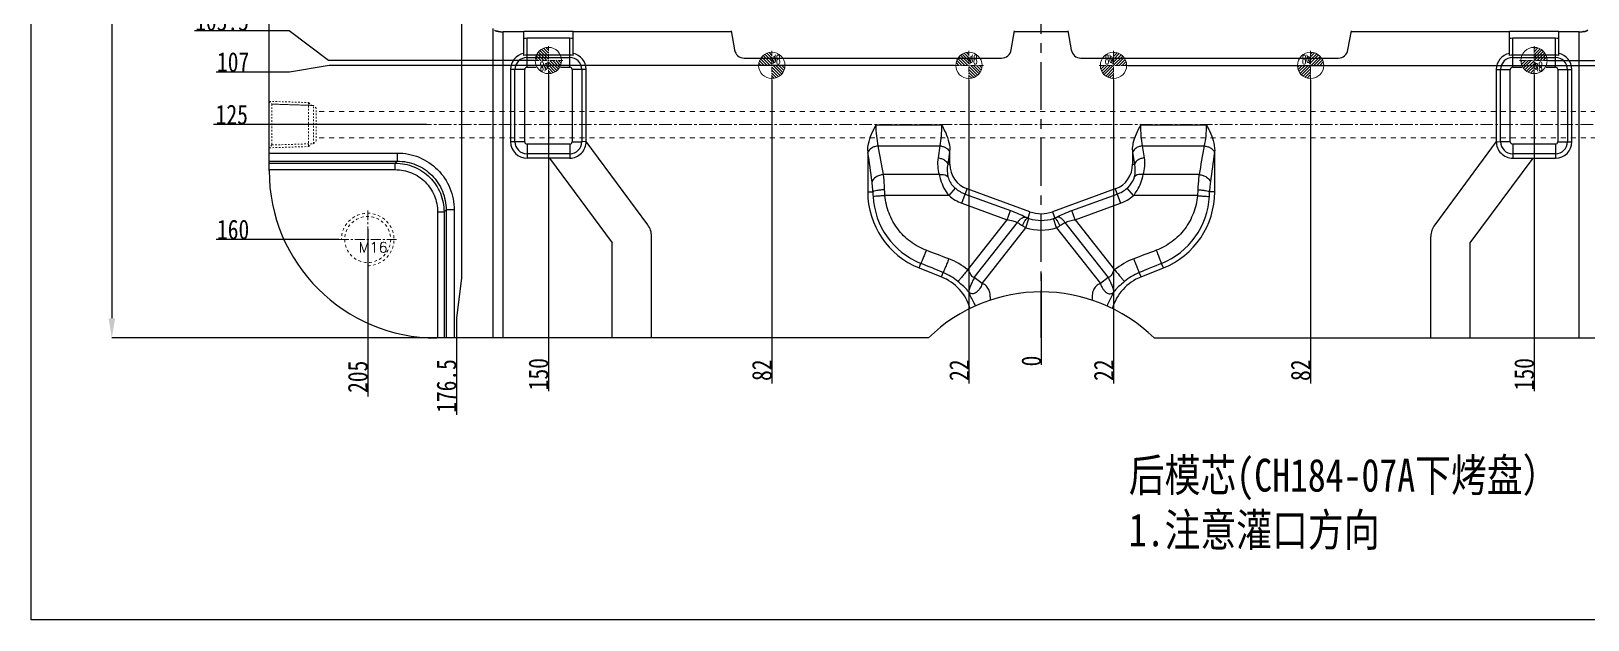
# Model space of a CAD drawing. Header units: millimetres. Extents: x 1572 to 4063, y -10865 to -3081.
# Drawn here: x 2308.3 to 2782.1, y -6133.8 to -5954.5 of the extents above; entities that cross this region are included whole.
import ezdxf
from ezdxf.enums import TextEntityAlignment as Align

# ---------------------------------------------------------------- set-up
doc = ezdxf.new("R2010")
doc.units = ezdxf.units.MM
doc.header["$LTSCALE"] = 16.335
doc.header["$PDMODE"] = 3
doc.header["$PDSIZE"] = 0.3125
doc.linetypes.add('CENTER', pattern=[0.6, 0.375, -0.075, 0.075, -0.075])
doc.linetypes.add('HIDDEN', pattern=[0.2, 0.1, -0.1])
doc.layers.get('0').update_dxf_attribs({"linetype": 'CONTINUOUS'})
doc.layers.get('Defpoints').update_dxf_attribs({"linetype": 'CONTINUOUS'})
for name, color, linetype, lineweight in [('cool', 153, 'HIDDEN', 9), ('epin', 13, 'CONTINUOUS', 9), ('screw', 33, 'CONTINUOUS', 13)]:
    doc.layers.add(name, color=color, linetype=linetype, lineweight=lineweight)
doc.layers.add('DEFAULT_2', color=8, linetype='HIDDEN')
doc.styles.get("Standard").update_dxf_attribs({"font": 'txt', "width": 0.8})
doc.styles.add('TXT', font='txt.shx', dxfattribs={"bigfont": 'gbcbig.shx'})
doc.styles.add('TXT05', font='txt.shx', dxfattribs={"width": 0.5, "bigfont": 'gbcbig.shx'})
doc.dimstyles.new('ISO-25', dxfattribs={"dimtxt": 8, "dimasz": 6, "dimexe": 0, "dimexo": 0, "dimgap": 0, "dimtad": 1, "dimdsep": 46, "dimtxsty": 'Standard', "dimcen": 0, "dimclrd": 4, "dimclre": 4, "dimclrt": 6, "dimazin": 0, "dimtfac": 1, "dimtofl": 0, "dimtmove": 0, "dimatfit": 3, "dimfxl": 1, "dimarcsym": 0})

# ---------------------------------------------------------------- blocks, each defined once
blk = doc.blocks.new('cool_jt_f12')
at = {"layer": 'cool', "ltscale": 0.3}
for p, q in [((0, 7.0785), (0.856, 6.2225)), ((0, 7.0785), (12, 6.7035)), ((0.856, 6.2225), (0.856, -6.2225)), ((13.5, 5.827375), (0.856, 6.2225)), ((0.856, 6.2225), (13.5, 5.827375)), ((12, 6.7035), (12.856, 5.8475)), ((12, 6.7035), (12, -6.7035)), ((14.327375, 5), (13.5, 5.827375)), ((13.5, -5.827375), (13.5, 5.827375)), ((14.327375, -5), (14.327375, 5)), ((0.856, -6.2225), (0, -7.0785)), ((0, -7.0785), (12, -6.7035)), ((0.856, -6.2225), (13.5, -5.827375)), ((12, -6.7035), (12.856, -5.8475)), ((13.5, -5.827375), (14.327375, -5))]:
    blk.add_line(p, q, dxfattribs=at)
blk = doc.blocks.new('147')
at = {"layer": 'cool', "ltscale": 0.932966}
for p, q in [((229.57, -3849.57), (-211.77, -3849.57)), ((229.57, -3857.57), (-211.77, -3857.57))]:
    blk.add_line(p, q, dxfattribs=at)
at = {"layer": 'cool', "color": 1, "linetype": 'CENTER', "ltscale": 0.621977}
blk.add_line((243.9, -3853.57), (-226.1, -3853.57), dxfattribs=at)
at = {"layer": 'cool', "ltscale": 0.932966}
blk.add_blockref('cool_jt_f12', (-226.1, -3853.57), dxfattribs=at)
at = {"layer": 'cool', "ltscale": 0.932966, "rotation": 179.9999999999999}
blk.add_blockref('cool_jt_f12', (243.9, -3853.57), dxfattribs=at)
blk = doc.blocks.new('screw_m16_g')
at = {"layer": 'screw', "color": 1, "linetype": 'CENTER', "ltscale": 0.497582}
for p, q in [((0, -8.8), (0, 8.8)), ((-8.8, 0), (8.8, 0))]:
    blk.add_line(p, q, dxfattribs=at)
at = {"layer": 'screw', "color": 33, "linetype": 'HIDDEN', "ltscale": 0.497582}
blk.add_circle((0, 0), 7, dxfattribs=at)
at = {"layer": 'screw', "color": 92, "linetype": 'HIDDEN', "ltscale": 0.497582}
blk.add_arc((0, 0), 8, 270, 180, dxfattribs=at)
at = {"layer": 'screw', "color": 6, "style": 'TXT'}
blk.add_text('M16', height=3.2, dxfattribs=at).set_placement((-2.72, -4))
blk = doc.blocks.new('*D189')
at = {"color": 4, "lineweight": -2, "transparency": 16777216}
for p, q in [((2449.81, -5667.99), (2332.83, -5667.99)), ((2332.83, -5673.99), (2332.83, -6041.99)), ((2460.61, -6047.99), (2332.83, -6047.99))]:
    blk.add_line(p, q, dxfattribs=at)
at = {"color": 4, "transparency": 16777216}
for points in [[(2331.83, -5673.99), (2333.83, -5673.99), (2332.83, -5667.99)], [(2331.83, -6041.99), (2333.83, -6041.99), (2332.83, -6047.99)]]:
    blk.add_solid(points, dxfattribs=at)
at = {"layer": 'Defpoints', "color": 0, "transparency": 16777216}
for p in [(2449.81, -5667.99), (2332.83, -6047.99), (2460.61, -6047.99)]:
    blk.add_point(p, dxfattribs=at)
at = {"color": 6, "transparency": 16777216, "insert": (2328.83, -5848.35), "char_height": 8, "attachment_point": 5, "rotation": 90}
blk.add_mtext('380', dxfattribs=at)
blk = doc.blocks.new('*D194')
at = {"color": 4, "lineweight": -2, "transparency": 16777216}
for p, q in [((2642.11, -5964.99), (2832.46, -5964.99)), ((2832.46, -5964.99), (2844.46, -5966.99)), ((2844.46, -5966.99), (2866.86, -5966.99))]:
    blk.add_line(p, q, dxfattribs=at)
at = {"layer": 'Defpoints', "color": 0, "transparency": 16777216}
for p in [(2615.71, -5857.99), (2642.11, -5964.99), (2856.46, -5966.99)]:
    blk.add_point(p, dxfattribs=at)
at = {"color": 6, "transparency": 16777216, "insert": (2861.66, -5963.99), "char_height": 6, "attachment_point": 5}
blk.add_mtext('107', dxfattribs=at)
blk = doc.blocks.new('*D195')
at = {"color": 4, "lineweight": -2, "transparency": 16777216}
blk.add_line((2802.82, -5982.99), (2867.66, -5982.99), dxfattribs=at)
at = {"layer": 'Defpoints', "color": 0, "transparency": 16777216}
for p in [(2615.71, -5857.99), (2802.82, -5982.99), (2856.46, -5982.99)]:
    blk.add_point(p, dxfattribs=at)
at = {"color": 6, "transparency": 16777216, "insert": (2862.06, -5979.99), "char_height": 6, "attachment_point": 5}
blk.add_mtext('125', dxfattribs=at)
blk = doc.blocks.new('*D196')
at = {"color": 4, "lineweight": -2, "transparency": 16777216}
blk.add_line((2829.51, -6017.99), (2866.86, -6017.99), dxfattribs=at)
at = {"layer": 'Defpoints', "color": 0, "transparency": 16777216}
for p in [(2615.71, -5857.99), (2829.51, -6017.99), (2856.46, -6017.99)]:
    blk.add_point(p, dxfattribs=at)
at = {"color": 6, "transparency": 16777216, "insert": (2861.66, -6014.99), "char_height": 6, "attachment_point": 5}
blk.add_mtext('160', dxfattribs=at)
blk = doc.blocks.new('*D197')
at = {"color": 4, "lineweight": -2, "transparency": 16777216}
blk.add_line((2615.71, -6028.41), (2615.71, -6056.21), dxfattribs=at)
at = {"layer": 'Defpoints', "color": 0, "transparency": 16777216}
for p in [(2615.71, -5857.99), (2615.71, -6028.41), (2615.71, -6053.81)]:
    blk.add_point(p, dxfattribs=at)
at = {"color": 6, "transparency": 16777216, "insert": (2612.71, -6055.01), "char_height": 6, "attachment_point": 5, "rotation": 90}
blk.add_mtext('0', dxfattribs=at)
blk = doc.blocks.new('*D198')
at = {"color": 4, "lineweight": -2, "transparency": 16777216}
blk.add_line((2637.71, -5969.39), (2637.71, -6061.81), dxfattribs=at)
at = {"layer": 'Defpoints', "color": 0, "transparency": 16777216}
for p in [(2615.71, -5857.99), (2637.71, -5969.39), (2637.71, -6053.81)]:
    blk.add_point(p, dxfattribs=at)
at = {"color": 6, "transparency": 16777216, "insert": (2634.71, -6057.81), "char_height": 6, "attachment_point": 5, "rotation": 90}
blk.add_mtext('22', dxfattribs=at)
blk = doc.blocks.new('*D199')
at = {"color": 4, "lineweight": -2, "transparency": 16777216}
blk.add_line((2697.71, -5969.39), (2697.71, -6061.81), dxfattribs=at)
at = {"layer": 'Defpoints', "color": 0, "transparency": 16777216}
for p in [(2615.71, -5857.99), (2697.71, -5969.39), (2697.71, -6053.81)]:
    blk.add_point(p, dxfattribs=at)
at = {"color": 6, "transparency": 16777216, "insert": (2694.71, -6057.81), "char_height": 6, "attachment_point": 5, "rotation": 90}
blk.add_mtext('82', dxfattribs=at)
blk = doc.blocks.new('*D200')
at = {"color": 4, "lineweight": -2, "transparency": 16777216}
blk.add_line((2765.71, -5967.89), (2765.71, -6064.21), dxfattribs=at)
at = {"layer": 'Defpoints', "color": 0, "transparency": 16777216}
for p in [(2615.71, -5857.99), (2765.71, -5967.89), (2765.71, -6053.81)]:
    blk.add_point(p, dxfattribs=at)
at = {"color": 6, "transparency": 16777216, "insert": (2762.71, -6059.01), "char_height": 6, "attachment_point": 5, "rotation": 90}
blk.add_mtext('150', dxfattribs=at)
blk = doc.blocks.new('*D201')
at = {"color": 4, "lineweight": -2, "transparency": 16777216}
blk.add_line((2820.71, -6014.88), (2820.71, -6065.81), dxfattribs=at)
at = {"layer": 'Defpoints', "color": 0, "transparency": 16777216}
for p in [(2615.71, -5857.99), (2820.71, -6014.88), (2820.71, -6053.81)]:
    blk.add_point(p, dxfattribs=at)
at = {"color": 6, "transparency": 16777216, "insert": (2817.71, -6059.81), "char_height": 6, "attachment_point": 5, "rotation": 90}
blk.add_mtext('205', dxfattribs=at)
blk = doc.blocks.new('*D222')
at = {"color": 4, "lineweight": -2, "transparency": 16777216}
for p, q in [((2398.95, -5964.99), (2386.95, -5966.99)), ((2589.31, -5964.99), (2398.95, -5964.99)), ((2386.95, -5966.99), (2364.55, -5966.99))]:
    blk.add_line(p, q, dxfattribs=at)
at = {"layer": 'Defpoints', "color": 0, "transparency": 16777216}
for p in [(2615.71, -5857.99), (2589.31, -5964.99), (2374.95, -5966.99)]:
    blk.add_point(p, dxfattribs=at)
at = {"color": 6, "transparency": 16777216, "insert": (2369.75, -5963.99), "char_height": 6, "attachment_point": 5}
blk.add_mtext('107', dxfattribs=at)
blk = doc.blocks.new('*D223')
at = {"color": 4, "lineweight": -2, "transparency": 16777216}
blk.add_line((2428.59, -5982.99), (2363.75, -5982.99), dxfattribs=at)
at = {"layer": 'Defpoints', "color": 0, "transparency": 16777216}
for p in [(2615.71, -5857.99), (2374.95, -5982.99), (2428.59, -5982.99)]:
    blk.add_point(p, dxfattribs=at)
at = {"color": 6, "transparency": 16777216, "insert": (2369.35, -5979.99), "char_height": 6, "attachment_point": 5}
blk.add_mtext('125', dxfattribs=at)
blk = doc.blocks.new('*D224')
at = {"color": 4, "lineweight": -2, "transparency": 16777216}
blk.add_line((2401.91, -6017.99), (2364.55, -6017.99), dxfattribs=at)
at = {"layer": 'Defpoints', "color": 0, "transparency": 16777216}
for p in [(2615.71, -5857.99), (2374.95, -6017.99), (2401.91, -6017.99)]:
    blk.add_point(p, dxfattribs=at)
at = {"color": 6, "transparency": 16777216, "insert": (2369.75, -6014.99), "char_height": 6, "attachment_point": 5}
blk.add_mtext('160', dxfattribs=at)
blk = doc.blocks.new('*D225')
at = {"color": 4, "lineweight": -2, "transparency": 16777216}
for p, q in [((2593.71, -5969.39), (2593.71, -6029.81)), ((2593.71, -6029.81), (2593.71, -6041.81)), ((2593.71, -6041.81), (2593.71, -6061.81))]:
    blk.add_line(p, q, dxfattribs=at)
at = {"layer": 'Defpoints', "color": 0, "transparency": 16777216}
for p in [(2615.71, -5857.99), (2593.71, -5969.39), (2593.71, -6053.81)]:
    blk.add_point(p, dxfattribs=at)
at = {"color": 6, "transparency": 16777216, "insert": (2590.71, -6057.81), "char_height": 6, "attachment_point": 5, "rotation": 90}
blk.add_mtext('22', dxfattribs=at)
blk = doc.blocks.new('*D226')
at = {"color": 4, "lineweight": -2, "transparency": 16777216}
for p, q in [((2533.71, -5969.39), (2533.71, -6029.81)), ((2533.71, -6029.81), (2533.71, -6041.81)), ((2533.71, -6041.81), (2533.71, -6061.81))]:
    blk.add_line(p, q, dxfattribs=at)
at = {"layer": 'Defpoints', "color": 0, "transparency": 16777216}
for p in [(2615.71, -5857.99), (2533.71, -5969.39), (2533.71, -6053.81)]:
    blk.add_point(p, dxfattribs=at)
at = {"color": 6, "transparency": 16777216, "insert": (2530.71, -6057.81), "char_height": 6, "attachment_point": 5, "rotation": 90}
blk.add_mtext('82', dxfattribs=at)
blk = doc.blocks.new('*D227')
at = {"color": 4, "lineweight": -2, "transparency": 16777216}
blk.add_line((2465.71, -5967.89), (2465.71, -6064.21), dxfattribs=at)
at = {"layer": 'Defpoints', "color": 0, "transparency": 16777216}
for p in [(2615.71, -5857.99), (2465.71, -5967.89), (2465.71, -6053.81)]:
    blk.add_point(p, dxfattribs=at)
at = {"color": 6, "transparency": 16777216, "insert": (2462.71, -6059.01), "char_height": 6, "attachment_point": 5, "rotation": 90}
blk.add_mtext('150', dxfattribs=at)
blk = doc.blocks.new('*D228')
at = {"color": 4, "lineweight": -2, "transparency": 16777216}
for p, q in [((2439.21, -5887.39), (2439.21, -6029.81)), ((2439.21, -6029.81), (2437.71, -6041.81)), ((2437.71, -6041.81), (2437.71, -6071.41))]:
    blk.add_line(p, q, dxfattribs=at)
at = {"layer": 'Defpoints', "color": 0, "transparency": 16777216}
for p in [(2615.71, -5857.99), (2439.21, -5887.39), (2437.71, -6053.81)]:
    blk.add_point(p, dxfattribs=at)
at = {"color": 6, "transparency": 16777216, "insert": (2434.71, -6062.61), "char_height": 6, "attachment_point": 5, "rotation": 90}
blk.add_mtext('176.5', dxfattribs=at)
blk = doc.blocks.new('*D229')
at = {"color": 4, "lineweight": -2, "transparency": 16777216}
blk.add_line((2410.71, -6014.88), (2410.71, -6065.81), dxfattribs=at)
at = {"layer": 'Defpoints', "color": 0, "transparency": 16777216}
for p in [(2615.71, -5857.99), (2410.71, -6014.88), (2410.71, -6053.81)]:
    blk.add_point(p, dxfattribs=at)
at = {"color": 6, "transparency": 16777216, "insert": (2407.71, -6059.81), "char_height": 6, "attachment_point": 5, "rotation": 90}
blk.add_mtext('205', dxfattribs=at)
blk = doc.blocks.new('*D266')
at = {"color": 4, "lineweight": -2, "transparency": 16777216}
for p, q in [((2386.77, -5954.47), (2357.97, -5954.47)), ((2398.77, -5963.49), (2386.77, -5954.47)), ((2461.31, -5963.49), (2398.77, -5963.49))]:
    blk.add_line(p, q, dxfattribs=at)
at = {"layer": 'Defpoints', "color": 0, "transparency": 16777216}
for p in [(2615.71, -5857.99), (2374.77, -5954.47), (2461.31, -5963.49)]:
    blk.add_point(p, dxfattribs=at)
at = {"color": 6, "transparency": 16777216, "insert": (2366.37, -5951.47), "char_height": 6, "attachment_point": 5}
blk.add_mtext('105.5', dxfattribs=at)
blk = doc.blocks.new('*D267')
at = {"color": 4, "lineweight": -2, "transparency": 16777216}
for p, q in [((2832.78, -5963.49), (2844.78, -5957.64)), ((2844.78, -5957.64), (2873.58, -5957.64)), ((2770.11, -5963.49), (2832.78, -5963.49))]:
    blk.add_line(p, q, dxfattribs=at)
at = {"layer": 'Defpoints', "color": 0, "transparency": 16777216}
for p in [(2615.71, -5857.99), (2856.78, -5957.64), (2770.11, -5963.49)]:
    blk.add_point(p, dxfattribs=at)
at = {"color": 6, "transparency": 16777216, "insert": (2865.18, -5954.64), "char_height": 6, "attachment_point": 5}
blk.add_mtext('105.5', dxfattribs=at)
blk = doc.blocks.new('*D286')
at = {"color": 4, "lineweight": -2, "transparency": 16777216}
for p, q in [((2792.21, -5887.39), (2792.21, -6029.81)), ((2792.21, -6029.81), (2793.71, -6041.81)), ((2793.71, -6041.81), (2793.71, -6071.41))]:
    blk.add_line(p, q, dxfattribs=at)
at = {"layer": 'Defpoints', "color": 0, "transparency": 16777216}
for p in [(2615.71, -5857.99), (2792.21, -5887.39), (2793.71, -6053.81)]:
    blk.add_point(p, dxfattribs=at)
at = {"color": 6, "transparency": 16777216, "insert": (2790.71, -6062.61), "char_height": 6, "attachment_point": 5, "rotation": 90}
blk.add_mtext('176.5', dxfattribs=at)
blk = doc.blocks.new('epin_ejp_8')
at = {"layer": 'epin'}
h = blk.add_hatch(dxfattribs=at)
h.set_pattern_fill('_ANSI31', color=123, scale=0.2, angle=90, style=0)
h.set_pattern_definition([(135, (-263.1036, 1313.3417), (-0.4490128, -0.4490128), [])])
h.paths.add_polyline_path([(0, 4, 0.414214), (-4, 0), (0, 0)])
h.paths.add_polyline_path([(4, 0), (0, 0), (0, -4, 0.414214)])
at = {"layer": 'epin', "color": 1, "linetype": 'CENTER', "ltscale": 0.248791}
for p, q in [((-4.4, 0), (4.4, 0)), ((0, -4.4), (0, 4.4))]:
    blk.add_line(p, q, dxfattribs=at)
at = {"layer": 'epin'}
blk.add_circle((0, 0), 4, dxfattribs=at)
at = {"layer": 'epin', "color": 6, "style": 'TXT05', "width": 0.5}
blk.add_text('%%c8', height=2.8, dxfattribs=at).set_placement((1.33, 1.8), align=Align.MIDDLE)
blk = doc.blocks.new('1258')
at = {"layer": 'epin', "color": 4, "xscale": -1}
for p in [(-359.25, 2735.91), (-320.76, 2733.41), (-240.76, 2733.41)]:
    blk.add_blockref('epin_ejp_8', p, dxfattribs=at)
at = {"layer": 'epin', "color": 4}
for p in [(-162.27, 2735.91), (-280.76, 2733.41), (-200.76, 2733.41)]:
    blk.add_blockref('epin_ejp_8', p, dxfattribs=at)
at = {"layer": 'epin', "rotation": 180}
for p in [(-399.76, 2728.91), (-432.26, 2697.41)]:
    blk.add_blockref('epin_ejp_8', p, dxfattribs=at)
at = {"layer": 'epin', "xscale": -1, "rotation": 180}
for p in [(-121.76, 2728.91), (-89.26, 2697.41)]:
    blk.add_blockref('epin_ejp_8', p, dxfattribs=at)
at = {"layer": 'epin', "color": 4}
for p, rotation in [((-437.26, 2658.41), 90), ((-437.26, 2616.41), 90), ((-437.26, 2581.41), 90), ((-437.26, 2536.41), 90), ((-410.76, 2500.91), 179.9999999998958)]:
    blk.add_blockref('epin_ejp_8', p, dxfattribs=dict(at, rotation=rotation))
at = {"layer": 'epin', "color": 4, "xscale": -1}
for p, rotation in [((-84.26, 2658.41), 270), ((-84.26, 2616.41), 270), ((-84.26, 2581.41), 270), ((-84.26, 2536.41), 270), ((-110.76, 2500.91), 180)]:
    blk.add_blockref('epin_ejp_8', p, dxfattribs=dict(at, rotation=rotation))
at = {"layer": 'epin'}
for p in [(-342.76, 2499.41), (-282.76, 2499.41)]:
    blk.add_blockref('epin_ejp_8', p, dxfattribs=at)
at = {"layer": 'epin', "xscale": -1}
for p in [(-238.76, 2499.41), (-178.76, 2499.41)]:
    blk.add_blockref('epin_ejp_8', p, dxfattribs=at)

msp = doc.modelspace()

# ---------------------------------------------------------------- linework, layer by layer
at = {"color": 1, "linetype": 'CENTER', "ltscale": 2.363515}
msp.add_line((2615.706, -6047.99), (2615.706, -5667.99), dxfattribs=at)
at = {"color": 7, "linetype": 'Continuous'}
for p, q in [((2380.706, -5996.99), (2380.706, -5718.99)), ((2448.945, -6047.99), (2448.945, -5953.732)), ((2451.956, -6047.99), (2451.956, -5954.765)), ((2458.206, -5954.765), (2451.956, -5954.765)), ((2458.206, -5961.992), (2458.206, -5954.55)), ((2458.206, -5954.55), (2473.206, -5954.55)), ((2473.206, -5961.992), (2473.206, -5954.55)), ((2521.372, -5954.765), (2473.206, -5954.765)), ((2521.311, -5954.422), (2522.342, -5960.267)), ((2606.569, -5960.267), (2607.6, -5954.422)), ((2623.872, -5954.765), (2607.539, -5954.765)), ((2623.812, -5954.422), (2624.842, -5960.267)), ((2709.07, -5960.267), (2710.1, -5954.422)), ((2758.206, -5954.765), (2710.04, -5954.765)), ((2758.206, -5954.55), (2773.206, -5954.55)), ((2758.206, -5961.992), (2758.206, -5954.55)), ((2773.206, -5961.992), (2773.206, -5954.55)), ((2779.469, -5954.765), (2773.206, -5954.765)), ((2779.456, -6047.99), (2779.456, -5954.765)), ((2459.206, -5961.876), (2459.206, -5956.731)), ((2472.206, -5956.731), (2459.206, -5956.731)), ((2472.206, -5961.876), (2472.206, -5956.731)), ((2772.206, -5956.731), (2759.206, -5956.731)), ((2759.206, -5961.876), (2759.206, -5956.731)), ((2772.206, -5961.876), (2772.206, -5956.731)), ((2472.206, -5961.876), (2459.206, -5961.876)), ((2459.206, -5965.511), (2459.206, -5961.992)), ((2459.206, -5962.557), (2472.206, -5962.557)), ((2472.206, -5965.511), (2472.206, -5961.992)), ((2525.296, -5962.746), (2603.615, -5962.746)), ((2627.797, -5962.746), (2706.115, -5962.746)), ((2772.206, -5961.876), (2759.206, -5961.876)), ((2759.206, -5965.511), (2759.206, -5961.992)), ((2759.206, -5962.557), (2772.206, -5962.557)), ((2772.206, -5965.511), (2772.206, -5961.992)), ((2454.206, -5966.231), (2454.206, -5988.231)), ((2458.486, -5966.231), (2454.206, -5966.231)), ((2455.532, -5988.231), (2455.532, -5966.231)), ((2458.486, -5988.231), (2458.486, -5966.231)), ((2459.206, -5965.511), (2461.989, -5965.511)), ((2469.423, -5965.511), (2472.206, -5965.511)), ((2472.925, -5966.231), (2472.925, -5988.231)), ((2477.206, -5966.231), (2472.925, -5966.231)), ((2475.88, -5966.231), (2475.88, -5988.231)), ((2477.206, -5988.18), (2477.206, -5966.231)), ((2754.206, -5966.231), (2758.486, -5966.231)), ((2754.206, -5966.231), (2754.206, -5988.18)), ((2755.532, -5988.231), (2755.532, -5966.231)), ((2758.486, -5988.231), (2758.486, -5966.231)), ((2759.206, -5965.511), (2761.989, -5965.511)), ((2769.423, -5965.511), (2772.206, -5965.511)), ((2772.925, -5966.231), (2777.206, -5966.231)), ((2772.925, -5966.231), (2772.925, -5988.231)), ((2775.88, -5966.231), (2775.88, -5988.231)), ((2777.206, -5988.231), (2777.206, -5966.231)), ((2565.46, -5983.061), (2585.373, -5983.061)), ((2646.038, -5983.061), (2665.951, -5983.061)), ((2458.486, -5988.231), (2454.206, -5988.231)), ((2459.206, -5988.95), (2459.206, -5993.231)), ((2472.206, -5988.95), (2459.206, -5988.95)), ((2472.206, -5988.95), (2472.206, -5993.21)), ((2472.925, -5988.231), (2475.88, -5988.231)), ((2477.185, -5988.171), (2475.88, -5988.231)), ((2477.206, -5988.18), (2477.185, -5988.171)), ((2495.935, -6013.507), (2477.206, -5988.18)), ((2754.206, -5988.18), (2735.477, -6013.507)), ((2754.206, -5988.18), (2754.227, -5988.191)), ((2754.227, -5988.191), (2755.532, -5988.231)), ((2758.486, -5988.231), (2755.532, -5988.231)), ((2772.206, -5988.95), (2759.206, -5988.95)), ((2759.206, -5988.95), (2759.206, -5993.21)), ((2772.206, -5988.95), (2772.206, -5993.231)), ((2772.925, -5988.231), (2777.206, -5988.231)), ((2380.706, -5991.662), (2419.704, -5991.662)), ((2419.704, -5991.662), (2419.704, -5994.138)), ((2472.206, -5991.905), (2459.206, -5991.905)), ((2472.206, -5993.21), (2459.206, -5993.231)), ((2466.016, -5993.231), (2485.111, -6019.052)), ((2562.891, -5990.96), (2562.891, -6003.478)), ((2566.118, -5989.489), (2584.837, -5989.489)), ((2584.837, -5989.489), (2584.296, -5993.147)), ((2587.792, -5991.417), (2587.25, -5995.075)), ((2587.891, -5995.075), (2587.891, -5990.697)), ((2643.52, -5990.697), (2643.52, -5995.075)), ((2644.161, -5995.075), (2643.619, -5991.417)), ((2646.574, -5989.489), (2665.293, -5989.489)), ((2647.115, -5993.147), (2646.574, -5989.489)), ((2668.52, -6003.478), (2668.52, -5990.96)), ((2746.301, -6019.052), (2765.395, -5993.231)), ((2772.206, -5991.905), (2759.206, -5991.905)), ((2759.206, -5993.21), (2772.206, -5993.231)), ((2380.706, -5994.138), (2419.704, -5994.138)), ((2380.706, -5994.746), (2419.096, -5994.746)), ((2380.706, -5996.726), (2419.096, -5996.726)), ((2419.096, -5994.746), (2419.704, -5994.138)), ((2419.096, -5996.726), (2419.096, -5994.746)), ((2584.634, -5998.213), (2567.682, -5998.213)), ((2587.891, -5995.075), (2587.25, -5995.075)), ((2643.52, -5995.075), (2644.161, -5995.075)), ((2663.729, -5998.213), (2646.777, -5998.213)), ((2587.639, -6004.641), (2589.569, -6002.404)), ((2591.57, -6006.946), (2593.155, -6002.593)), ((2612.285, -6009.556), (2593.155, -6002.593)), ((2638.256, -6002.593), (2619.126, -6009.556)), ((2638.256, -6002.593), (2639.841, -6006.946)), ((2643.772, -6004.641), (2641.842, -6002.404)), ((2562.891, -6003.478), (2564.458, -6003.478)), ((2587.639, -6004.641), (2568.139, -6004.641)), ((2591.57, -6006.946), (2605.362, -6011.966)), ((2592.581, -6004.17), (2606.373, -6009.19)), ((2625.039, -6009.19), (2638.83, -6004.17)), ((2626.049, -6011.966), (2639.841, -6006.946)), ((2663.272, -6004.641), (2643.772, -6004.641)), ((2668.52, -6003.478), (2666.953, -6003.478)), ((2431.969, -6009.6), (2431.969, -6047.99)), ((2431.969, -6009.6), (2433.95, -6009.6)), ((2433.95, -6009.6), (2434.558, -6008.992)), ((2433.95, -6009.6), (2433.95, -6047.99)), ((2434.558, -6008.992), (2434.558, -6047.99)), ((2437.034, -6008.992), (2434.558, -6008.992)), ((2437.034, -6008.992), (2437.034, -6047.99)), ((2593.361, -6027.248), (2605.362, -6011.966)), ((2605.362, -6011.966), (2606.373, -6009.19)), ((2611.072, -6014.41), (2611.985, -6011.6)), ((2612.285, -6009.556), (2611.594, -6011.454)), ((2619.126, -6009.556), (2619.817, -6011.454)), ((2620.34, -6014.41), (2619.426, -6011.6)), ((2626.049, -6011.966), (2625.039, -6009.19)), ((2626.049, -6011.966), (2638.051, -6027.247)), ((2497.111, -6047.99), (2497.111, -6017.074)), ((2595.322, -6029.608), (2608.51, -6012.816)), ((2597.698, -6031.438), (2611.072, -6014.41)), ((2620.34, -6014.41), (2633.713, -6031.438)), ((2622.902, -6012.815), (2636.09, -6029.607)), ((2734.301, -6047.99), (2734.301, -6017.074)), ((2485.111, -6047.99), (2485.111, -6019.052)), ((2746.301, -6047.99), (2746.301, -6019.052)), ((2578.526, -6026.657), (2579.079, -6025.287)), ((2578.526, -6026.657), (2585.325, -6029.404)), ((2646.086, -6029.404), (2652.885, -6026.657)), ((2652.885, -6026.657), (2652.332, -6025.287)), ((2585.325, -6029.404), (2585.868, -6028.061)), ((2597.698, -6031.438), (2595.322, -6029.608)), ((2636.09, -6029.607), (2633.713, -6031.438)), ((2646.086, -6029.404), (2645.543, -6028.061)), ((2581.37, -6047.99), (2431.706, -6047.99)), ((2650.041, -6047.99), (2799.706, -6047.99))]:
    msp.add_line(p, q, dxfattribs=at)
msp.add_lwpolyline([(3063.099, -6133.841), (2308.268, -6133.841), (2308.268, -5613.499), (3063.099, -5613.499)], close=True)
for centre, radius, start, end in [((2451.911, -5944.537), 10.227, 265.32913, 267.64777), ((2451.956, -5943.592), 11.173, 267.61735, 270.00056), ((2779.454, -5943.624), 11.141, 270.00769, 272.33444), ((2779.494, -5944.421), 10.343, 272.29413, 274.51601), ((2780.024, -5948.891), 5.839, 279.23577, 281.79183), ((2780.266, -5950.048), 4.657, 281.78919, 284.56432), ((2459.206, -5966.231), 9.5, 90, 96.04233), ((2472.206, -5966.231), 9.5, 83.95767, 90), ((2525.296, -5959.746), 3, 190, 270), ((2603.615, -5959.746), 3, 270, 350), ((2627.797, -5959.746), 3, 190, 270), ((2706.115, -5959.746), 3, 270, 350), ((2759.206, -5966.231), 9.5, 90, 96.04233), ((2772.206, -5966.231), 9.5, 83.95767, 90), ((2459.206, -5966.231), 5, 101.53696, 180), ((2459.206, -5966.231), 3.674, 90, 180), ((2459.206, -5966.231), 4.355, 90, 103.27498), ((2472.206, -5966.231), 4.355, 76.72502, 90), ((2472.206, -5966.231), 3.674, 0, 90), ((2472.206, -5966.231), 5, 0, 78.46304), ((2759.206, -5966.231), 5, 101.53696, 180), ((2759.206, -5966.231), 3.674, 90, 180), ((2759.206, -5966.231), 4.355, 90.00001, 103.27498), ((2772.206, -5966.231), 4.355, 76.72502, 90), ((2772.206, -5966.231), 3.674, 0, 90), ((2772.206, -5966.231), 5, 0, 78.46304), ((2459.206, -5966.231), 0.719, 90, 180), ((2472.206, -5966.231), 0.719, 0, 90), ((2759.206, -5966.231), 0.719, 90, 180), ((2772.206, -5966.231), 0.719, 0, 90), ((2459.206, -5988.231), 5, 180, 270), ((2459.206, -5988.231), 3.674, 180, 270), ((2459.206, -5988.231), 0.719, 180, 270), ((2472.206, -5988.231), 3.674, 270, 360), ((2472.206, -5988.231), 0.719, 270, 360), ((2759.206, -5988.231), 3.674, 180, 270), ((2759.206, -5988.231), 0.719, 180, 270), ((2772.206, -5988.231), 5, 270, 0), ((2772.206, -5988.231), 3.674, 270, 0), ((2772.206, -5988.231), 0.719, 270, 0), ((2601.891, -5986.009), 39.313, 187.23371, 188.09251), ((444.221, -6294.865), 2140.35, 7.905877, 8.147138), ((2596.146, -5994.901), 11.979, 171.58084, 196.05321), ((2550.538, -5985.92), 37.657, 351.60706, 352.71316), ((2679.898, -5986.055), 36.673, 187.27201, 188.40777), ((2635.265, -5994.901), 11.979, 343.94669, 8.41926), ((5502.494, -6395.732), 2862.73, 171.883301, 172.063683), ((2629.422, -5985.996), 39.411, 351.90857, 352.76522), ((2431.706, -5996.99), 51, 180, 270), ((2596.067, -5996.825), 8.988, 168.77289, 193.53713), ((2595.891, -5995.075), 8, 180, 250), ((2635.52, -5995.075), 8, 290, 0), ((2635.343, -5996.825), 8.989, 346.46354, 11.22586), ((2595.891, -5995.075), 9.679, 229.2195, 250), ((2635.52, -5995.075), 9.679, 290, 310.78051), ((2587.891, -6003.478), 25, 180, 248), ((2608.298, -6002.516), 43.851, 181.25665, 183.05745), ((2587.919, -6003.571), 23.446, 183.13818, 247.8502), ((2595.891, -5995.075), 12.633, 229.2195, 250), ((2635.52, -5995.075), 12.633, 290, 310.7805), ((2643.492, -6003.571), 23.446, 292.1496, 356.86199), ((2643.52, -6003.478), 25, 292, 0), ((2623.099, -6002.515), 43.865, 356.94284, 358.74306), ((2613.439, -6007.119), 4.711, 246.94939, 252.03058), ((2615.705, -6000.159), 12.031, 251.98915, 288.01288), ((2615.705, -6000.159), 10, 250, 290), ((2617.972, -6007.119), 4.711, 287.97156, 293.04733), ((2491.111, -6017.074), 6, 0, 36.48277), ((2629.319, -5982.544), 36.72, 238.25712, 240.20384), ((2615.705, -6000.159), 14.986, 251.98915, 288.01288), ((2602.092, -5982.543), 36.722, 299.79707, 301.74174), ((2740.301, -6017.074), 6, 143.51723, 180), ((1669.159, -8443.8), 2588.334, 69.217465, 69.379835), ((3544.627, -8397.162), 2538.477, 110.618571, 110.78413), ((2579.706, -6043.312), 15, 16.74073, 68), ((2579.549, -6043.439), 16.625, 49.5072, 67.66304), ((2651.705, -6043.312), 15, 112, 163.25927), ((2651.861, -6043.438), 16.624, 112.33618, 130.49223), ((2615.705, -6082.99), 49.03, 45.54892, 134.45108)]:
    msp.add_arc(centre, radius, start, end, dxfattribs=at)
for points, knots in [([(2450.402, -5954.646), (2450.358, -5954.639), (2450.192, -5954.608), (2450.026, -5954.57), (2449.906, -5954.537)], [0, 0, 0, 0, 0.2624721, 1, 1, 1, 1]), ([(2450.041, -5954.552), (2450.175, -5954.588), (2450.805, -5954.722), (2451.452, -5954.764), (2451.956, -5954.765)], [0, 0, 0, 0, 0.2160973, 1, 1, 1, 1]), ([(2451.078, -5954.73), (2451.02, -5954.725), (2450.794, -5954.704), (2450.568, -5954.675), (2450.402, -5954.646)], [0, 0, 0, 0, 0.2591844, 1, 1, 1, 1]), ([(2779.469, -5954.764), (2779.765, -5954.764), (2780.326, -5954.739), (2781.09, -5954.633), (2781.674, -5954.475), (2781.993, -5954.315), (2782.087, -5954.215)], [0, 0, 0, 0, 0.3277627, 0.6198207, 0.8485892, 1, 1, 1, 1]), ([(2780.961, -5954.654), (2780.909, -5954.663), (2780.692, -5954.695), (2780.474, -5954.718), (2780.308, -5954.732)], [0, 0, 0, 0, 0.2407774, 1, 1, 1, 1]), ([(2782.028, -5954.335), (2781.987, -5954.357), (2781.797, -5954.45), (2781.595, -5954.514), (2781.437, -5954.555)], [0, 0, 0, 0, 0.225312, 1, 1, 1, 1]), ([(2562.891, -5990.96), (2562.891, -5990.261), (2563.217, -5987.467), (2564.461, -5984.897), (2565.46, -5983.061)], [0, 0, 0, 0, 0.2505703, 1, 1, 1, 1]), ([(2566.118, -5989.489), (2565.893, -5988.503), (2565.579, -5986.363), (2565.47, -5984.207), (2565.46, -5983.061)], [0, 0, 0, 0, 0.4686491, 1, 1, 1, 1]), ([(2585.374, -5983.061), (2585.374, -5984.205), (2585.291, -5986.358), (2585.028, -5988.498), (2584.837, -5989.489)], [0, 0, 0, 0, 0.5315639, 1, 1, 1, 1]), ([(2585.373, -5983.061), (2585.699, -5983.654), (2586.949, -5986.022), (2587.891, -5988.682), (2587.891, -5990.697)], [0, 0, 0, 0, 0.2514079, 1, 1, 1, 1]), ([(2643.52, -5990.697), (2643.52, -5990.02), (2643.847, -5987.316), (2645.066, -5984.836), (2646.038, -5983.061)], [0, 0, 0, 0, 0.2505397, 1, 1, 1, 1]), ([(2646.574, -5989.489), (2646.383, -5988.499), (2646.12, -5986.358), (2646.037, -5984.205), (2646.037, -5983.061)], [0, 0, 0, 0, 0.4683255, 1, 1, 1, 1]), ([(2665.951, -5983.061), (2665.94, -5984.207), (2665.831, -5986.363), (2665.518, -5988.503), (2665.293, -5989.489)], [0, 0, 0, 0, 0.5313514, 1, 1, 1, 1]), ([(2665.951, -5983.061), (2666.285, -5983.675), (2667.57, -5986.125), (2668.52, -5988.878), (2668.52, -5990.96)], [0, 0, 0, 0, 0.2513841, 1, 1, 1, 1]), ([(2472.206, -5993.21), (2472.86, -5993.21), (2474.183, -5992.945), (2475.847, -5991.815), (2476.955, -5990.132), (2477.189, -5988.805), (2477.184, -5988.15)], [0, 0, 0, 0, 0.2500072, 0.4999337, 0.7499117, 1, 1, 1, 1]), ([(2754.228, -5988.15), (2754.228, -5988.805), (2754.454, -5990.132), (2755.566, -5991.814), (2757.228, -5992.945), (2758.552, -5993.21), (2759.206, -5993.21)], [0, 0, 0, 0, 0.2500733, 0.5000893, 0.7499945, 1, 1, 1, 1]), ([(2419.704, -5991.662), (2421.96, -5991.662), (2426.522, -5992.548), (2432.299, -5996.396), (2436.148, -6002.173), (2437.034, -6006.736), (2437.034, -6008.992)], [0, 0, 0, 0, 0.2500254, 0.4999994, 0.7499737, 1, 1, 1, 1]), ([(2566.118, -5989.489), (2565.74, -5989.527), (2565.006, -5989.687), (2563.822, -5990.227), (2563.088, -5990.984), (2562.969, -5991.544)], [0, 0, 0, 0, 0.2899474, 0.5643084, 1, 1, 1, 1]), ([(2584.296, -5993.147), (2584.651, -5993.177), (2585.341, -5993.32), (2586.459, -5993.823), (2587.143, -5994.546), (2587.25, -5995.075)], [0, 0, 0, 0, 0.2890311, 0.5623517, 1, 1, 1, 1]), ([(2584.837, -5989.489), (2585.193, -5989.519), (2585.883, -5989.662), (2587, -5990.164), (2587.684, -5990.888), (2587.792, -5991.417)], [0, 0, 0, 0, 0.289031, 0.5623516, 1, 1, 1, 1]), ([(2646.574, -5989.489), (2646.218, -5989.519), (2645.528, -5989.662), (2644.411, -5990.164), (2643.727, -5990.888), (2643.619, -5991.417)], [0, 0, 0, 0, 0.289031, 0.5623516, 1, 1, 1, 1]), ([(2647.115, -5993.147), (2646.76, -5993.177), (2646.07, -5993.32), (2644.952, -5993.823), (2644.268, -5994.546), (2644.161, -5995.075)], [0, 0, 0, 0, 0.289031, 0.5623516, 1, 1, 1, 1]), ([(2665.293, -5989.489), (2665.671, -5989.527), (2666.405, -5989.687), (2667.589, -5990.227), (2668.323, -5990.985), (2668.442, -5991.544)], [0, 0, 0, 0, 0.2899518, 0.5643178, 1, 1, 1, 1]), ([(2419.096, -5994.746), (2421.028, -5994.751), (2424.933, -5995.521), (2429.875, -5998.822), (2433.175, -6003.764), (2433.945, -6007.668), (2433.95, -6009.6)], [0, 0, 0, 0, 0.2500423, 0.5000435, 0.7499888, 1, 1, 1, 1]), ([(2419.096, -5996.726), (2420.772, -5996.726), (2424.161, -5997.384), (2428.453, -6000.243), (2431.311, -6004.535), (2431.969, -6007.924), (2431.969, -6009.6)], [0, 0, 0, 0, 0.2500586, 0.5000438, 0.7499727, 1, 1, 1, 1]), ([(2419.704, -5994.138), (2421.64, -5994.132), (2425.558, -5994.878), (2430.523, -5998.174), (2433.818, -6003.139), (2434.564, -6007.056), (2434.558, -6008.992)], [0, 0, 0, 0, 0.2500452, 0.5000464, 0.7499924, 1, 1, 1, 1]), ([(2567.682, -5998.213), (2567.267, -5998.26), (2566.463, -5998.442), (2565.17, -5999.037), (2564.361, -5999.858), (2564.228, -6000.468)], [0, 0, 0, 0, 0.2905746, 0.5656603, 1, 1, 1, 1]), ([(2568.042, -6002.812), (2568.024, -6002.396), (2567.945, -6000.86), (2567.82, -5999.326), (2567.682, -5998.213)], [0, 0, 0, 0, 0.2706158, 1, 1, 1, 1]), ([(2584.634, -5998.213), (2584.912, -5998.166), (2585.841, -5998.087), (2586.934, -5998.388), (2587.328, -5998.929)], [0, 0, 0, 0, 0.2959973, 1, 1, 1, 1]), ([(2584.634, -5998.213), (2584.739, -5998.735), (2585.34, -6001.035), (2586.477, -6003.209), (2587.639, -6004.641)], [0, 0, 0, 0, 0.2239147, 1, 1, 1, 1]), ([(2643.772, -6004.641), (2644.174, -6004.145), (2645.54, -6002.193), (2646.434, -5999.919), (2646.777, -5998.213)], [0, 0, 0, 0, 0.268467, 1, 1, 1, 1]), ([(2646.777, -5998.213), (2646.499, -5998.166), (2645.57, -5998.087), (2644.477, -5998.388), (2644.083, -5998.929)], [0, 0, 0, 0, 0.2959938, 1, 1, 1, 1]), ([(2663.729, -5998.213), (2663.686, -5998.557), (2663.519, -6000.086), (2663.421, -6001.622), (2663.369, -6002.812)], [0, 0, 0, 0, 0.2253925, 1, 1, 1, 1]), ([(2663.729, -5998.213), (2664.144, -5998.26), (2664.948, -5998.442), (2666.24, -5999.037), (2667.05, -5999.858), (2667.183, -6000.468)], [0, 0, 0, 0, 0.2905792, 0.5656703, 1, 1, 1, 1]), ([(2564.458, -6003.478), (2564.45, -6003.207), (2564.412, -6002.202), (2564.329, -6001.197), (2564.228, -6000.468)], [0, 0, 0, 0, 0.268811, 1, 1, 1, 1]), ([(2568.042, -6002.812), (2567.626, -6002.839), (2566.842, -6002.909), (2565.79, -6003.061), (2565.06, -6003.216), (2564.649, -6003.361), (2564.505, -6003.436), (2564.458, -6003.478)], [0, 0, 0, 0, 0.3408274, 0.6426533, 0.8702018, 0.9480807, 1, 1, 1, 1]), ([(2568.139, -6004.641), (2568.112, -6004.183), (2568.077, -6003.573), (2568.049, -6002.963), (2568.042, -6002.812)], [0, 0, 0, 0, 0.751856, 1, 1, 1, 1]), ([(2587.328, -5998.929), (2587.397, -5999.216), (2587.842, -6000.538), (2588.74, -6001.689), (2589.569, -6002.404)], [0, 0, 0, 0, 0.212247, 1, 1, 1, 1]), ([(2641.842, -6002.404), (2642.134, -6002.152), (2643.12, -6001.174), (2643.847, -5999.906), (2644.083, -5998.929)], [0, 0, 0, 0, 0.2771019, 1, 1, 1, 1]), ([(2663.369, -6002.812), (2663.362, -6002.963), (2663.334, -6003.573), (2663.299, -6004.183), (2663.272, -6004.641)], [0, 0, 0, 0, 0.248144, 1, 1, 1, 1]), ([(2663.369, -6002.812), (2663.785, -6002.839), (2664.569, -6002.909), (2665.621, -6003.061), (2666.351, -6003.216), (2666.762, -6003.361), (2666.906, -6003.436), (2666.953, -6003.478)], [0, 0, 0, 0, 0.3408262, 0.6426509, 0.8701992, 0.9480788, 1, 1, 1, 1]), ([(2667.183, -6000.468), (2667.152, -6000.694), (2667.032, -6001.694), (2666.974, -6002.7), (2666.953, -6003.478)], [0, 0, 0, 0, 0.2272893, 1, 1, 1, 1]), ([(2568.139, -6004.641), (2567.72, -6004.68), (2566.932, -6004.746), (2565.868, -6004.825), (2565.078, -6004.857), (2564.655, -6004.874), (2564.509, -6004.855)], [0, 0, 0, 0, 0.3471724, 0.652465, 0.8790969, 1, 1, 1, 1]), ([(2580.696, -6021.286), (2578.988, -6020.643), (2575.738, -6018.854), (2571.823, -6014.924), (2569.143, -6010.069), (2568.307, -6006.459), (2568.139, -6004.641)], [0, 0, 0, 0, 0.249969, 0.4999585, 0.7499686, 1, 1, 1, 1]), ([(2663.272, -6004.641), (2663.104, -6006.459), (2662.268, -6010.069), (2659.587, -6014.924), (2655.673, -6018.854), (2652.423, -6020.643), (2650.715, -6021.286)], [0, 0, 0, 0, 0.2500315, 0.5000417, 0.7500312, 1, 1, 1, 1]), ([(2663.272, -6004.641), (2663.691, -6004.68), (2664.479, -6004.746), (2665.543, -6004.825), (2666.333, -6004.857), (2666.756, -6004.874), (2666.902, -6004.855)], [0, 0, 0, 0, 0.3471722, 0.6524644, 0.8790962, 1, 1, 1, 1]), ([(2605.362, -6011.966), (2605.923, -6012.07), (2606.986, -6012.305), (2608.028, -6012.627), (2608.51, -6012.816)], [0, 0, 0, 0, 0.52425, 1, 1, 1, 1]), ([(2606.373, -6009.19), (2607.191, -6009.488), (2608.733, -6010.094), (2610.239, -6010.789), (2610.936, -6011.151)], [0, 0, 0, 0, 0.5258822, 1, 1, 1, 1]), ([(2608.51, -6012.816), (2608.666, -6012.557), (2609.016, -6012.086), (2609.762, -6011.402), (2610.5, -6011.097), (2610.936, -6011.151)], [0, 0, 0, 0, 0.2962964, 0.5691366, 1, 1, 1, 1]), ([(2610, -6013.772), (2610.127, -6013.477), (2610.388, -6012.934), (2610.805, -6012.224), (2611.186, -6011.73), (2611.465, -6011.488), (2611.594, -6011.454)], [0, 0, 0, 0, 0.3370671, 0.6333763, 0.8593703, 1, 1, 1, 1]), ([(2610.936, -6011.151), (2610.985, -6011.177), (2611.201, -6011.285), (2611.423, -6011.383), (2611.594, -6011.454)], [0, 0, 0, 0, 0.2314109, 1, 1, 1, 1]), ([(2619.817, -6011.454), (2619.876, -6011.43), (2620.099, -6011.335), (2620.318, -6011.233), (2620.476, -6011.151)], [0, 0, 0, 0, 0.2659849, 1, 1, 1, 1]), ([(2621.41, -6013.772), (2621.283, -6013.478), (2621.023, -6012.934), (2620.606, -6012.224), (2620.224, -6011.731), (2619.946, -6011.488), (2619.817, -6011.454)], [0, 0, 0, 0, 0.3370903, 0.6334163, 0.8594085, 1, 1, 1, 1]), ([(2620.476, -6011.151), (2621.172, -6010.789), (2622.678, -6010.094), (2624.22, -6009.488), (2625.039, -6009.19)], [0, 0, 0, 0, 0.4740201, 1, 1, 1, 1]), ([(2622.902, -6012.815), (2622.745, -6012.557), (2622.395, -6012.086), (2621.65, -6011.402), (2620.912, -6011.097), (2620.476, -6011.151)], [0, 0, 0, 0, 0.2962982, 0.5691402, 1, 1, 1, 1]), ([(2622.902, -6012.815), (2623.384, -6012.627), (2624.426, -6012.305), (2625.489, -6012.07), (2626.049, -6011.966)], [0, 0, 0, 0, 0.4756547, 1, 1, 1, 1]), ([(2608.51, -6012.816), (2608.623, -6012.892), (2609.115, -6013.217), (2609.614, -6013.533), (2610, -6013.772)], [0, 0, 0, 0, 0.2311154, 1, 1, 1, 1]), ([(2621.41, -6013.772), (2621.544, -6013.69), (2622.045, -6013.377), (2622.542, -6013.057), (2622.902, -6012.815)], [0, 0, 0, 0, 0.266401, 1, 1, 1, 1]), ([(2580.696, -6021.286), (2580.52, -6021.754), (2580.184, -6022.63), (2579.723, -6023.809), (2579.359, -6024.674), (2579.166, -6025.137), (2579.079, -6025.287)], [0, 0, 0, 0, 0.347233, 0.6525814, 0.8792373, 1, 1, 1, 1]), ([(2650.715, -6021.286), (2650.891, -6021.754), (2651.227, -6022.63), (2651.688, -6023.809), (2652.052, -6024.674), (2652.245, -6025.137), (2652.332, -6025.287)], [0, 0, 0, 0, 0.3472329, 0.6525813, 0.8792371, 1, 1, 1, 1]), ([(2587.557, -6023.879), (2587.372, -6024.367), (2587.019, -6025.283), (2586.535, -6026.514), (2586.157, -6027.419), (2585.955, -6027.902), (2585.868, -6028.061)], [0, 0, 0, 0, 0.3472473, 0.6526089, 0.8792705, 1, 1, 1, 1]), ([(2643.854, -6023.879), (2644.039, -6024.367), (2644.392, -6025.283), (2644.876, -6026.514), (2645.254, -6027.419), (2645.456, -6027.902), (2645.543, -6028.061)], [0, 0, 0, 0, 0.3472475, 0.6526093, 0.879271, 1, 1, 1, 1]), ([(2593.361, -6027.248), (2593.017, -6027.663), (2592.369, -6028.442), (2591.491, -6029.488), (2590.829, -6030.254), (2590.477, -6030.663), (2590.345, -6030.796)], [0, 0, 0, 0, 0.3472764, 0.6526649, 0.8793381, 1, 1, 1, 1]), ([(2593.675, -6034.045), (2593.44, -6033.734), (2592.953, -6033.148), (2591.844, -6032.057), (2590.948, -6031.312), (2590.345, -6030.796)], [0, 0, 0, 0, 0.2506937, 0.4894008, 1, 1, 1, 1]), ([(2595.322, -6029.608), (2595.206, -6029.587), (2594.973, -6029.515), (2594.566, -6029.211), (2594.223, -6028.635), (2593.892, -6027.899), (2593.568, -6027.434), (2593.361, -6027.248)], [0, 0, 0, 0, 0.1119585, 0.2276164, 0.4744311, 0.7350698, 1, 1, 1, 1]), ([(2595.322, -6029.608), (2595.085, -6030.053), (2594.653, -6030.923), (2594.126, -6032.158), (2593.806, -6033.082), (2593.673, -6033.677), (2593.648, -6033.914), (2593.652, -6034.014)], [0, 0, 0, 0, 0.319289, 0.6143977, 0.8499645, 0.936701, 1, 1, 1, 1]), ([(2597.698, -6031.438), (2597.525, -6032.004), (2597.155, -6032.803), (2596.468, -6033.679), (2595.891, -6034.148), (2595.314, -6034.457), (2594.682, -6034.621), (2594.2, -6034.384), (2593.884, -6034.176), (2593.742, -6034.075), (2593.677, -6034.051)], [0, 0, 0, 0, 0.3109721, 0.4538588, 0.5828313, 0.6974814, 0.7986741, 0.9098193, 0.964052, 1, 1, 1, 1]), ([(2600.253, -6036.458), (2600.242, -6035.952), (2600.218, -6034.939), (2599.928, -6033.433), (2599.107, -6032.096), (2598.181, -6031.587), (2597.698, -6031.438)], [0, 0, 0, 0, 0.2506387, 0.5008852, 0.7503651, 1, 1, 1, 1]), ([(2633.713, -6031.438), (2633.231, -6031.587), (2632.307, -6032.098), (2631.486, -6033.435), (2631.195, -6034.939), (2631.169, -6035.952), (2631.158, -6036.458)], [0, 0, 0, 0, 0.2496269, 0.4991171, 0.7493643, 1, 1, 1, 1]), ([(2633.713, -6031.438), (2633.888, -6032.003), (2634.255, -6032.801), (2634.952, -6033.672), (2635.652, -6034.277), (2636.493, -6034.606), (2637.273, -6034.433), (2637.584, -6034.213), (2637.718, -6034.081)], [0, 0, 0, 0, 0.3131744, 0.4571226, 0.5873918, 0.8034738, 0.9005344, 1, 1, 1, 1]), ([(2638.051, -6027.247), (2637.843, -6027.433), (2637.52, -6027.899), (2637.189, -6028.635), (2636.847, -6029.212), (2636.439, -6029.515), (2636.206, -6029.587), (2636.09, -6029.607)], [0, 0, 0, 0, 0.2649205, 0.5255591, 0.772363, 0.8880181, 1, 1, 1, 1]), ([(2636.09, -6029.607), (2636.326, -6030.053), (2636.758, -6030.923), (2637.284, -6032.159), (2637.604, -6033.083), (2637.737, -6033.677), (2637.763, -6033.914), (2637.759, -6034.013)], [0, 0, 0, 0, 0.3193555, 0.6145407, 0.8501133, 0.9368004, 1, 1, 1, 1]), ([(2641.067, -6030.796), (2640.464, -6031.311), (2639.568, -6032.056), (2638.458, -6033.147), (2637.972, -6033.734), (2637.736, -6034.044)], [0, 0, 0, 0, 0.5105126, 0.7492103, 1, 1, 1, 1]), ([(2638.051, -6027.247), (2638.394, -6027.663), (2639.042, -6028.442), (2639.92, -6029.487), (2640.582, -6030.254), (2640.935, -6030.663), (2641.067, -6030.796)], [0, 0, 0, 0, 0.3472762, 0.6526644, 0.8793375, 1, 1, 1, 1]), ([(2595.676, -6038.238), (2595.534, -6037.875), (2594.9, -6036.46), (2594.129, -6035.111), (2593.675, -6034.045)], [0, 0, 0, 0, 0.2516882, 1, 1, 1, 1]), ([(2637.736, -6034.044), (2637.602, -6034.359), (2636.949, -6035.764), (2636.175, -6037.114), (2635.735, -6038.238)], [0, 0, 0, 0, 0.2209586, 1, 1, 1, 1])]:
    msp.add_open_spline(points, degree=3, knots=knots, dxfattribs=at)
for points in [[(2567.682, -5998.213), (2567.129, -5995.311), (2566.622, -5992.4), (2566.118, -5989.489)], [(2665.293, -5989.489), (2664.789, -5992.4), (2664.282, -5995.311), (2663.729, -5998.213)], [(2585.868, -6028.061), (2583.604, -6027.137), (2581.342, -6026.213), (2579.079, -6025.287)], [(2593.361, -6027.248), (2591.637, -6025.822), (2589.648, -6024.673), (2587.557, -6023.879)], [(2643.854, -6023.879), (2641.763, -6024.673), (2639.774, -6025.822), (2638.051, -6027.247)], [(2652.332, -6025.287), (2650.069, -6026.213), (2647.807, -6027.137), (2645.543, -6028.061)]]:
    msp.add_open_spline(points, degree=3, dxfattribs=at)
at = {"layer": 'DEFAULT_2', "color": 8, "linetype": 'HIDDEN'}
for p, q in [((2459.206, -5961.876), (2459.206, -5961.992)), ((2472.206, -5961.876), (2472.206, -5961.992)), ((2759.206, -5961.876), (2759.206, -5961.992)), ((2772.206, -5961.876), (2772.206, -5961.992)), ((2380.706, -5996.99), (2380.706, -5996.99)), ((2431.706, -6047.99), (2431.706, -6047.99)), ((2581.37, -6047.99), (2581.37, -6047.99)), ((2650.041, -6047.99), (2650.041, -6047.99))]:
    msp.add_line(p, q, dxfattribs=at)
msp.add_open_spline([(2449.324, -5954.215), (2449.401, -5954.292), (2449.635, -5954.431), (2449.889, -5954.512), (2450.041, -5954.552)], degree=3, knots=[0, 0, 0, 0, 0.4089377, 1, 1, 1, 1], dxfattribs=at)

# ---------------------------------------------------------------- block references
for name, p in [('1258', (2876.461, -8464.395)), ('147', (2606.81, -2129.424))]:
    msp.add_blockref(name, p)
at = {"layer": 'screw'}
msp.add_blockref('screw_m16_g', (2410.706, -6017.99), dxfattribs=at)

# ---------------------------------------------------------------- texts
at = {"insert": (2642.354, -6084.768), "char_height": 10, "width": 142.84253, "attachment_point": 1}
msp.add_mtext('{\\fSimSun|b0|i0|c134|p2;后模芯(CH184-07A下烤盘）\\P1.注意灌口方向}', dxfattribs=at)

# ---------------------------------------------------------------- dimensions: what is measured, and where the dimension line sits
dim = msp.add_linear_dim(base=(2332.827, -6047.99), p1=(2449.807, -5667.99), p2=(2460.608, -6047.99), angle=90, dimstyle='ISO-25', override={"dimfxl": 1.25})
dim.commit()
dim.dimension.update_dxf_attribs({"geometry": '*D189', "text_midpoint": (2332.827, -5848.354), "dimtype": 160})
for feature_location, offset, dtype, origin, picture, middle in [((2461.306, -5963.49), (-86.536, 9.022), 0, (2615.706, -5857.99), '*D266', (2366.37, -5951.468)), ((2428.591, -5982.99), (-53.641, 0), 0, (2615.706, -5857.99), '*D223', (2369.35, -5979.99)), ((2589.306, -5964.99), (-214.356, -2), 0, (2615.706, -5857.99), '*D222', (2369.75, -5963.99)), ((2401.906, -6017.99), (-26.956, 0), 0, (2615.706, -5857.99), '*D224', (2369.75, -6014.99)), ((2410.706, -6014.884), (0, -38.922), 1, (2615.706, -5857.99), '*D229', (2407.706, -6059.806)), ((2439.206, -5887.39), (-1.5, -166.416), 1, (2615.706, -5857.99), '*D228', (2434.706, -6062.606)), ((2465.706, -5967.89), (0, -85.916), 1, (2615.706, -5857.99), '*D227', (2462.706, -6059.006)), ((2533.705, -5969.39), (0.001, -84.416), 1, (2615.706, -5857.99), '*D226', (2530.706, -6057.806)), ((2593.705, -5969.39), (0.001, -84.416), 1, (2615.706, -5857.99), '*D225', (2590.706, -6057.806)), ((2615.705804665, -6028.406596629), (0, -25.399562726), 1, (2615.705804665, -5857.989856062), '*D197', (2612.705804665, -6055.006159355)), ((2642.105, -5964.99), (214.356, -2), 0, (2615.706, -5857.99), '*D194', (2861.662, -5963.99)), ((2802.821, -5982.99), (53.641, 0), 0, (2615.706, -5857.99), '*D195', (2862.062, -5979.99)), ((2829.506, -6017.99), (26.956, 0), 0, (2615.706, -5857.99), '*D196', (2861.662, -6014.99)), ((2637.705, -5969.39), (0, -84.416), 1, (2615.706, -5857.99), '*D198', (2634.705, -6057.806)), ((2697.705, -5969.39), (0, -84.416), 1, (2615.706, -5857.99), '*D199', (2694.705, -6057.806)), ((2765.706, -5967.89), (0, -85.916), 1, (2615.706, -5857.99), '*D200', (2762.706, -6059.006)), ((2820.706, -6014.884), (0, -38.922), 1, (2615.706, -5857.99), '*D201', (2817.706, -6059.806)), ((2770.106, -5963.49), (86.679, 5.85), 0, (2615.706, -5857.99), '*D267', (2865.185, -5954.639)), ((2792.206, -5887.39), (1.5, -166.416), 1, (2615.706, -5857.99), '*D286', (2790.706, -6062.606))]:
    dim = msp.add_ordinate_dim(feature_location=feature_location, offset=offset, dtype=dtype, origin=origin, dimstyle='ISO-25', override={"dimtxt": 6, "dimfxl": 1.25})
    dim.commit()
    dim.dimension.update_dxf_attribs({"geometry": picture, "text_midpoint": middle})

doc.saveas('drawing.dxf')
